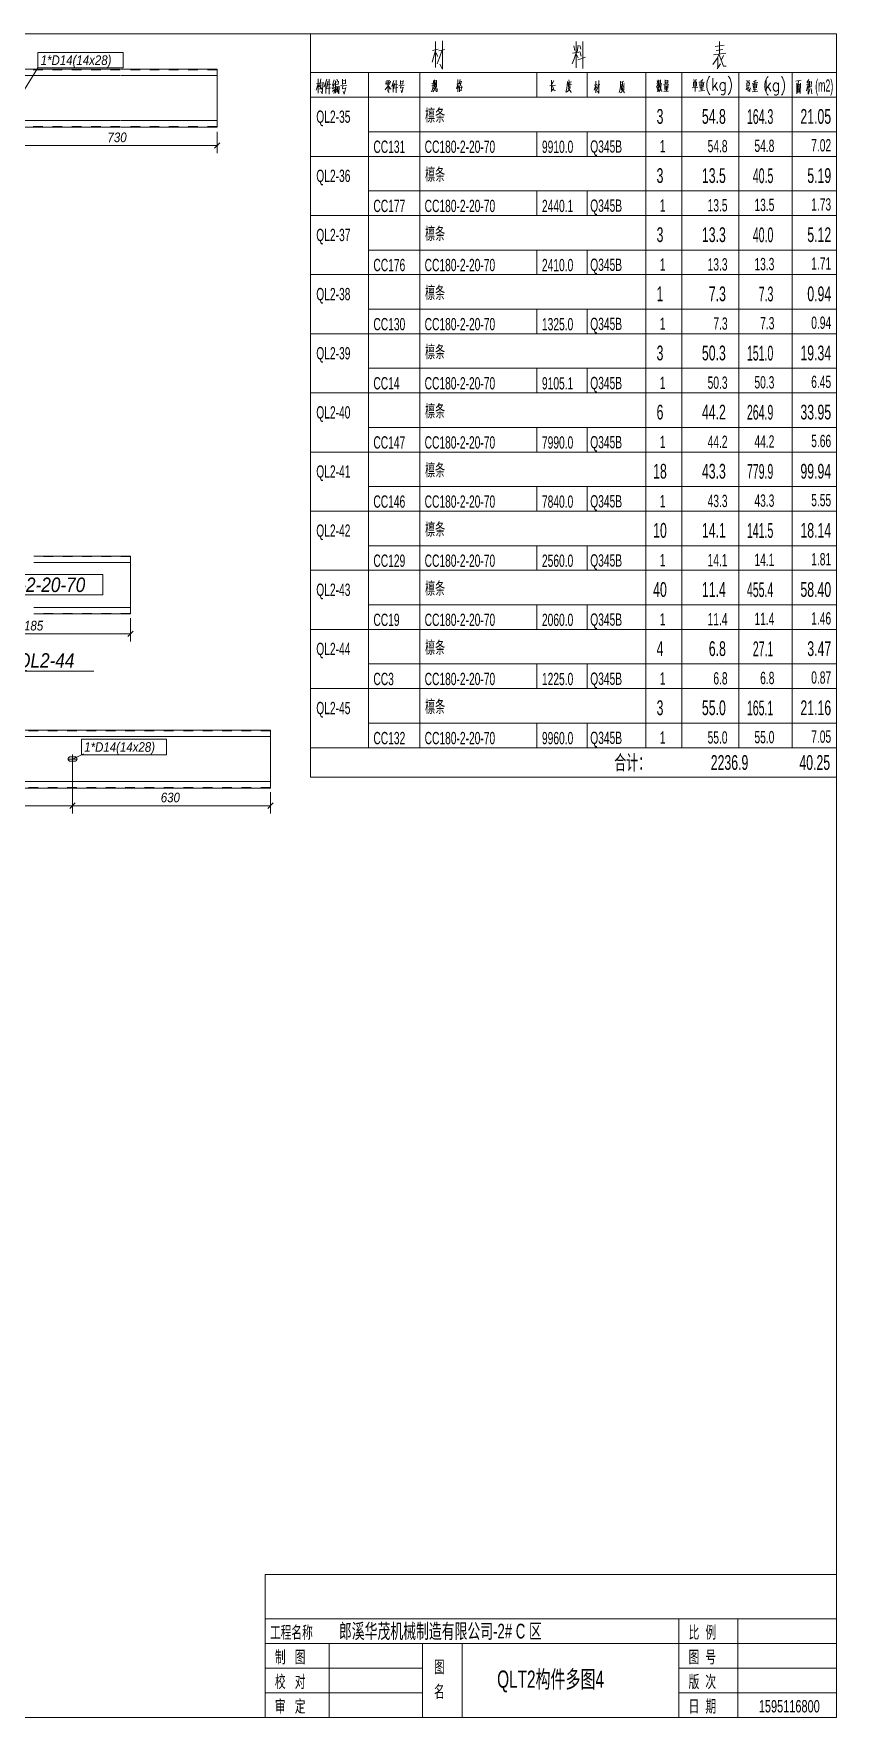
# Model space of a CAD drawing. Header units: millimetres. Extents: x 181 to 4047, y 165 to 2266.
# Drawn here: x 3340.5 to 3506.8, y 591.8 to 940.3 of the extents above; entities that cross this region are included whole.
import ezdxf

# ---------------------------------------------------------------- set-up
doc = ezdxf.new("R2010")
doc.units = ezdxf.units.MM
doc.linetypes.add('XKITLINE00', pattern=[0])
doc.linetypes.add('XKITLINE02', pattern=[4, 2, -2])
for name, color, linetype, lineweight in [('Bolt', 7, 'Continuous', 0), ('BoltMark', 3, 'Continuous', 0), ('DrawingSheet', 5, 'Continuous', 0), ('OtherObjectType', 1, 'Continuous', 0), ('Part', 2, 'Continuous', 0), ('PartMark', 3, 'Continuous', 0), ('Z-DIMENSIONS', 1, 'Continuous', 0)]:
    doc.layers.add(name, color=color, linetype=linetype, lineweight=lineweight)
doc.styles.add('Arial Italic', font='ariali.ttf')
doc.styles.add('宋体', font='arial.ttf')

msp = doc.modelspace()

# ---------------------------------------------------------------- linework, layer by layer
at = {"layer": 'Bolt', "color": 3, "linetype": 'XKITLINE00', "lineweight": 0}
for p, q in [((3347.67, 790.32), (3347.63, 790.14)), ((3347.63, 790.14), (3347.63, 790.14)), ((3347.63, 790.14), (3347.67, 789.96)), ((3349.5, 790.14), (3347.63, 790.14)), ((3347.77, 790.47), (3347.67, 790.32)), ((3347.67, 789.96), (3347.77, 789.81)), ((3347.92, 790.57), (3347.77, 790.47)), ((3347.77, 789.81), (3347.92, 789.71)), ((3348.1, 790.6), (3347.92, 790.57)), ((3347.92, 789.71), (3348.1, 789.67)), ((3349.03, 790.6), (3348.1, 790.6)), ((3348.1, 789.67), (3349.03, 789.67)), ((3348.56, 791.07), (3348.56, 789.2)), ((3349.21, 790.57), (3349.03, 790.6)), ((3349.03, 789.67), (3349.21, 789.71)), ((3349.36, 790.47), (3349.21, 790.57)), ((3349.21, 789.71), (3349.36, 789.81)), ((3349.46, 790.32), (3349.36, 790.47)), ((3349.36, 789.81), (3349.46, 789.96)), ((3349.5, 790.14), (3349.46, 790.32)), ((3349.46, 789.96), (3349.5, 790.14)), ((3349.5, 790.14), (3349.5, 790.14))]:
    msp.add_line(p, q, dxfattribs=at)
at = {"layer": 'BoltMark', "color": 3, "linetype": 'XKITLINE00', "lineweight": 0}
for p, q in [((3341.37, 936.4), (3359.03, 936.4)), ((3341.37, 933.2), (3341.37, 936.4)), ((3359.03, 933.2), (3359.03, 936.4)), ((3337.54, 926.95), (3341.37, 933.2)), ((3341.37, 933.2), (3359.03, 933.2)), ((3350.81, 791.24), (3348.56, 790.14)), ((3350.39, 794.23), (3368.05, 794.23)), ((3350.39, 791.03), (3350.39, 794.23)), ((3368.05, 791.03), (3368.05, 794.23)), ((3348.56, 790.14), (3350.39, 791.03)), ((3350.39, 791.03), (3368.05, 791.03))]:
    msp.add_line(p, q, dxfattribs=at)
at = {"layer": 'DrawingSheet', "color": 5, "linetype": 'XKITLINE00', "lineweight": 0}
for p, q in [((3506.76, 940.28), (3010.36, 940.28)), ((3506.76, 591.78), (3506.76, 940.28)), ((3010.36, 591.78), (3506.76, 591.78))]:
    msp.add_line(p, q, dxfattribs=at)
at = {"layer": 'OtherObjectType', "color": 6, "linetype": 'XKITLINE00', "lineweight": 0}
for p, q in [((3397.83, 940.28), (3397.83, 927.12)), ((3397.83, 932.22), (3506.76, 932.22)), ((3409.86, 932.22), (3409.86, 927.12)), ((3420.47, 932.22), (3420.47, 927.12)), ((3444.75, 932.22), (3444.75, 927.12)), ((3455.15, 932.22), (3455.15, 927.12)), ((3467.29, 932.22), (3467.29, 927.12)), ((3474.73, 932.22), (3474.73, 927.12)), ((3486.57, 932.22), (3486.57, 927.12)), ((3497.58, 932.22), (3497.58, 927.12)), ((3397.83, 927.12), (3397.83, 919.98)), ((3506.76, 927.12), (3397.83, 927.12)), ((3409.86, 927.12), (3409.86, 919.98)), ((3420.47, 927.12), (3420.47, 919.98)), ((3467.29, 927.12), (3467.29, 919.98)), ((3474.73, 927.12), (3474.73, 919.98)), ((3486.57, 927.12), (3486.57, 919.98)), ((3497.58, 927.12), (3497.58, 919.98)), ((3397.83, 919.98), (3397.83, 914.88)), ((3409.86, 919.98), (3409.86, 914.88)), ((3409.86, 919.98), (3506.76, 919.98)), ((3420.47, 919.98), (3420.47, 914.88)), ((3444.75, 919.98), (3444.75, 914.88)), ((3455.15, 919.98), (3455.15, 914.88)), ((3467.29, 919.98), (3467.29, 914.88)), ((3474.73, 919.98), (3474.73, 914.88)), ((3486.57, 919.98), (3486.57, 914.88)), ((3497.58, 919.98), (3497.58, 914.88)), ((3397.83, 914.88), (3397.83, 907.74)), ((3506.76, 914.88), (3397.83, 914.88)), ((3409.86, 914.88), (3506.76, 914.88)), ((3409.86, 914.88), (3409.86, 907.74)), ((3420.47, 914.88), (3420.47, 907.74)), ((3467.29, 914.88), (3467.29, 907.74)), ((3474.73, 914.88), (3474.73, 907.74)), ((3486.57, 914.88), (3486.57, 907.74)), ((3497.58, 914.88), (3497.58, 907.74)), ((3397.83, 907.74), (3397.83, 902.64)), ((3409.86, 907.74), (3409.86, 902.64)), ((3409.86, 907.74), (3506.76, 907.74)), ((3420.47, 907.74), (3420.47, 902.64)), ((3444.75, 907.74), (3444.75, 902.64)), ((3455.15, 907.74), (3455.15, 902.64)), ((3467.29, 907.74), (3467.29, 902.64)), ((3474.73, 907.74), (3474.73, 902.64)), ((3486.57, 907.74), (3486.57, 902.64)), ((3497.58, 907.74), (3497.58, 902.64)), ((3397.83, 902.64), (3397.83, 895.5)), ((3506.76, 902.64), (3397.83, 902.64)), ((3409.86, 902.64), (3506.76, 902.64)), ((3409.86, 902.64), (3409.86, 895.5)), ((3420.47, 902.64), (3420.47, 895.5)), ((3467.29, 902.64), (3467.29, 895.5)), ((3474.73, 902.64), (3474.73, 895.5)), ((3486.57, 902.64), (3486.57, 895.5)), ((3497.58, 902.64), (3497.58, 895.5)), ((3397.83, 895.5), (3397.83, 890.4)), ((3409.86, 895.5), (3409.86, 890.4)), ((3409.86, 895.5), (3506.76, 895.5)), ((3420.47, 895.5), (3420.47, 890.4)), ((3444.75, 895.5), (3444.75, 890.4)), ((3455.15, 895.5), (3455.15, 890.4)), ((3467.29, 895.5), (3467.29, 890.4)), ((3474.73, 895.5), (3474.73, 890.4)), ((3486.57, 895.5), (3486.57, 890.4)), ((3497.58, 895.5), (3497.58, 890.4)), ((3397.83, 890.4), (3397.83, 883.26)), ((3506.76, 890.4), (3397.83, 890.4)), ((3409.86, 890.4), (3506.76, 890.4)), ((3409.86, 890.4), (3409.86, 883.26)), ((3420.47, 890.4), (3420.47, 883.26)), ((3467.29, 890.4), (3467.29, 883.26)), ((3474.73, 890.4), (3474.73, 883.26)), ((3486.57, 890.4), (3486.57, 883.26)), ((3497.58, 890.4), (3497.58, 883.26)), ((3397.83, 883.26), (3397.83, 878.16)), ((3409.86, 883.26), (3409.86, 878.16)), ((3409.86, 883.26), (3506.76, 883.26)), ((3420.47, 883.26), (3420.47, 878.16)), ((3444.75, 883.26), (3444.75, 878.16)), ((3455.15, 883.26), (3455.15, 878.16)), ((3467.29, 883.26), (3467.29, 878.16)), ((3474.73, 883.26), (3474.73, 878.16)), ((3486.57, 883.26), (3486.57, 878.16)), ((3497.58, 883.26), (3497.58, 878.16)), ((3397.83, 878.16), (3397.83, 871.02)), ((3506.76, 878.16), (3397.83, 878.16)), ((3409.86, 878.16), (3506.76, 878.16)), ((3409.86, 878.16), (3409.86, 871.02)), ((3420.47, 878.16), (3420.47, 871.02)), ((3467.29, 878.16), (3467.29, 871.02)), ((3474.73, 878.16), (3474.73, 871.02)), ((3486.57, 878.16), (3486.57, 871.02)), ((3497.58, 878.16), (3497.58, 871.02)), ((3397.83, 871.02), (3397.83, 865.92)), ((3409.86, 871.02), (3409.86, 865.92)), ((3409.86, 871.02), (3506.76, 871.02)), ((3420.47, 871.02), (3420.47, 865.92)), ((3444.75, 871.02), (3444.75, 865.92)), ((3455.15, 871.02), (3455.15, 865.92)), ((3467.29, 871.02), (3467.29, 865.92)), ((3474.73, 871.02), (3474.73, 865.92)), ((3486.57, 871.02), (3486.57, 865.92)), ((3497.58, 871.02), (3497.58, 865.92)), ((3397.83, 865.92), (3397.83, 858.78)), ((3506.76, 865.92), (3397.83, 865.92)), ((3409.86, 865.92), (3506.76, 865.92)), ((3409.86, 865.92), (3409.86, 858.78)), ((3420.47, 865.92), (3420.47, 858.78)), ((3467.29, 865.92), (3467.29, 858.78)), ((3474.73, 865.92), (3474.73, 858.78)), ((3486.57, 865.92), (3486.57, 858.78)), ((3497.58, 865.92), (3497.58, 858.78)), ((3397.83, 858.78), (3397.83, 853.68)), ((3409.86, 858.78), (3409.86, 853.68)), ((3409.86, 858.78), (3506.76, 858.78)), ((3420.47, 858.78), (3420.47, 853.68)), ((3444.75, 858.78), (3444.75, 853.68)), ((3455.15, 858.78), (3455.15, 853.68)), ((3467.29, 858.78), (3467.29, 853.68)), ((3474.73, 858.78), (3474.73, 853.68)), ((3486.57, 858.78), (3486.57, 853.68)), ((3497.58, 858.78), (3497.58, 853.68)), ((3397.83, 853.68), (3397.83, 846.54)), ((3506.76, 853.68), (3397.83, 853.68)), ((3409.86, 853.68), (3506.76, 853.68)), ((3409.86, 853.68), (3409.86, 846.54)), ((3420.47, 853.68), (3420.47, 846.54)), ((3467.29, 853.68), (3467.29, 846.54)), ((3474.73, 853.68), (3474.73, 846.54)), ((3486.57, 853.68), (3486.57, 846.54)), ((3497.58, 853.68), (3497.58, 846.54)), ((3397.83, 846.54), (3397.83, 841.44)), ((3409.86, 846.54), (3409.86, 841.44)), ((3409.86, 846.54), (3506.76, 846.54)), ((3420.47, 846.54), (3420.47, 841.44)), ((3444.75, 846.54), (3444.75, 841.44)), ((3455.15, 846.54), (3455.15, 841.44)), ((3467.29, 846.54), (3467.29, 841.44)), ((3474.73, 846.54), (3474.73, 841.44)), ((3486.57, 846.54), (3486.57, 841.44)), ((3497.58, 846.54), (3497.58, 841.44)), ((3397.83, 841.44), (3397.83, 834.3)), ((3506.76, 841.44), (3397.83, 841.44)), ((3409.86, 841.44), (3506.76, 841.44)), ((3409.86, 841.44), (3409.86, 834.3)), ((3420.47, 841.44), (3420.47, 834.3)), ((3467.29, 841.44), (3467.29, 834.3)), ((3474.73, 841.44), (3474.73, 834.3)), ((3486.57, 841.44), (3486.57, 834.3)), ((3497.58, 841.44), (3497.58, 834.3)), ((3397.83, 834.3), (3397.83, 829.2)), ((3409.86, 834.3), (3409.86, 829.2)), ((3409.86, 834.3), (3506.76, 834.3)), ((3420.47, 834.3), (3420.47, 829.2)), ((3444.75, 834.3), (3444.75, 829.2)), ((3455.15, 834.3), (3455.15, 829.2)), ((3467.29, 834.3), (3467.29, 829.2)), ((3474.73, 834.3), (3474.73, 829.2)), ((3486.57, 834.3), (3486.57, 829.2)), ((3497.58, 834.3), (3497.58, 829.2)), ((3397.83, 829.2), (3397.83, 822.06)), ((3506.76, 829.2), (3397.83, 829.2)), ((3409.86, 829.2), (3506.76, 829.2)), ((3409.86, 829.2), (3409.86, 822.06)), ((3420.47, 829.2), (3420.47, 822.06)), ((3467.29, 829.2), (3467.29, 822.06)), ((3474.73, 829.2), (3474.73, 822.06)), ((3486.57, 829.2), (3486.57, 822.06)), ((3497.58, 829.2), (3497.58, 822.06)), ((3397.83, 822.06), (3397.83, 816.96)), ((3409.86, 822.06), (3409.86, 816.96)), ((3409.86, 822.06), (3506.76, 822.06)), ((3420.47, 822.06), (3420.47, 816.96)), ((3444.75, 822.06), (3444.75, 816.96)), ((3455.15, 822.06), (3455.15, 816.96)), ((3467.29, 822.06), (3467.29, 816.96)), ((3474.73, 822.06), (3474.73, 816.96)), ((3486.57, 822.06), (3486.57, 816.96)), ((3497.58, 822.06), (3497.58, 816.96)), ((3397.83, 816.96), (3397.83, 809.82)), ((3506.76, 816.96), (3397.83, 816.96)), ((3409.86, 816.96), (3506.76, 816.96)), ((3409.86, 816.96), (3409.86, 809.82)), ((3420.47, 816.96), (3420.47, 809.82)), ((3467.29, 816.96), (3467.29, 809.82)), ((3474.73, 816.96), (3474.73, 809.82)), ((3486.57, 816.96), (3486.57, 809.82)), ((3497.58, 816.96), (3497.58, 809.82)), ((3397.83, 809.82), (3397.83, 804.72)), ((3409.86, 809.82), (3409.86, 804.72)), ((3409.86, 809.82), (3506.76, 809.82)), ((3420.47, 809.82), (3420.47, 804.72)), ((3444.75, 809.82), (3444.75, 804.72)), ((3455.15, 809.82), (3455.15, 804.72)), ((3467.29, 809.82), (3467.29, 804.72)), ((3474.73, 809.82), (3474.73, 804.72)), ((3486.57, 809.82), (3486.57, 804.72)), ((3497.58, 809.82), (3497.58, 804.72)), ((3319.21, 808.3), (3353, 808.3)), ((3397.83, 804.72), (3397.83, 797.58)), ((3506.76, 804.72), (3397.83, 804.72)), ((3409.86, 804.72), (3506.76, 804.72)), ((3409.86, 804.72), (3409.86, 797.58)), ((3420.47, 804.72), (3420.47, 797.58)), ((3467.29, 804.72), (3467.29, 797.58)), ((3474.73, 804.72), (3474.73, 797.58)), ((3486.57, 804.72), (3486.57, 797.58)), ((3497.58, 804.72), (3497.58, 797.58)), ((3397.83, 797.58), (3397.83, 792.48)), ((3409.86, 797.58), (3409.86, 792.48)), ((3409.86, 797.58), (3506.76, 797.58)), ((3420.47, 797.58), (3420.47, 792.48)), ((3444.75, 797.58), (3444.75, 792.48)), ((3455.15, 797.58), (3455.15, 792.48)), ((3467.29, 797.58), (3467.29, 792.48)), ((3474.73, 797.58), (3474.73, 792.48)), ((3486.57, 797.58), (3486.57, 792.48)), ((3497.58, 797.58), (3497.58, 792.48)), ((3397.83, 792.48), (3397.83, 786.36)), ((3397.83, 792.48), (3506.76, 792.48)), ((3409.86, 792.48), (3506.76, 792.48)), ((3397.83, 786.36), (3506.76, 786.36))]:
    msp.add_line(p, q, dxfattribs=at)
at = {"layer": 'OtherObjectType', "color": 2, "linetype": 'XKITLINE00', "lineweight": 0}
for p, q in [((3423.76, 933.26), (3423.76, 938.64)), ((3425.19, 938.81), (3425.19, 932.94)), ((3452.38, 937.75), (3452.58, 936.79)), ((3452.9, 938.64), (3452.9, 933.18)), ((3453.32, 937.87), (3453.05, 936.42)), ((3453.62, 937.8), (3453.84, 937.06)), ((3454.23, 933.06), (3454.23, 938.69)), ((3481.65, 937.63), (3483.55, 937.87)), ((3482.56, 938.69), (3482.56, 936.1)), ((3423.02, 934.39), (3423.76, 936.79)), ((3424.28, 937.06), (3423.09, 936.79)), ((3424.21, 935.53), (3423.76, 936.42)), ((3424.53, 935.16), (3424.06, 934.07)), ((3424.43, 936.74), (3425.66, 936.99)), ((3425.09, 936.86), (3424.53, 935.16)), ((3452.48, 935.08), (3452.04, 934.07)), ((3452.14, 936.22), (3453.42, 936.47)), ((3452.9, 936.34), (3452.48, 935.08)), ((3452.9, 936.1), (3453.27, 935.28)), ((3453.22, 934.84), (3454.8, 935.41)), ((3453.62, 936.61), (3453.89, 935.65)), ((3481.99, 935.08), (3481.18, 933.88)), ((3483.84, 936.22), (3481.33, 935.9)), ((3481.89, 936.79), (3483.27, 936.99)), ((3482.51, 936.02), (3481.99, 935.08)), ((3482.09, 932.99), (3482.76, 934.07)), ((3482.19, 935.28), (3482.19, 933.13)), ((3482.51, 935.9), (3483.37, 933.55)), ((3483.4, 935.73), (3482.93, 934.76)), ((3425.19, 932.94), (3424.67, 933.95)), ((3483.37, 933.55), (3483.94, 933.55)), ((3388.44, 621.36), (3506.76, 621.36)), ((3388.44, 621.36), (3388.44, 591.78)), ((3506.76, 621.36), (3506.76, 591.78)), ((3388.44, 591.78), (3506.76, 591.78))]:
    msp.add_line(p, q, dxfattribs=at)
at = {"layer": 'OtherObjectType', "color": 4, "linetype": 'XKITLINE00', "lineweight": 0}
for p, q in [((3399.46, 930.91), (3399.46, 927.95)), ((3399.86, 929.97), (3400.02, 930.91)), ((3401.21, 930.85), (3400.68, 929.3)), ((3401.72, 930.88), (3401.72, 927.77)), ((3402.72, 930.71), (3402.44, 929.59)), ((3403.05, 930.55), (3403, 929.15)), ((3403.3, 930.88), (3403.44, 930.49)), ((3404.46, 930.85), (3404.46, 929.76)), ((3404.46, 930.58), (3405.07, 930.69)), ((3405.12, 930.78), (3405.07, 929.97)), ((3413.61, 930.49), (3414.28, 930.61)), ((3413.94, 930.53), (3413.94, 929.74)), ((3415.14, 930.62), (3414.71, 929.34)), ((3415.57, 930.66), (3415.57, 928.07)), ((3416.47, 930.62), (3416.47, 929.74)), ((3417.02, 930.58), (3416.98, 929.9)), ((3423.3, 930.56), (3423.25, 929.48)), ((3423.56, 930.7), (3423.56, 929.2)), ((3423.97, 930.55), (3423.56, 930.5)), ((3423.94, 929.2), (3423.97, 930.66)), ((3428.38, 930.78), (3428.38, 928.28)), ((3428.38, 930.7), (3428.38, 928.25)), ((3428.83, 930.78), (3428.61, 929.82)), ((3447.78, 930.64), (3447.78, 928.39)), ((3448.27, 930.58), (3448.07, 930.17)), ((3451.35, 930.76), (3451.45, 930.3)), ((3457.55, 930.56), (3457.55, 927.94)), ((3469.68, 930.52), (3469.78, 930.12)), ((3469.88, 930.75), (3469.88, 929.45)), ((3470.09, 930.6), (3470.01, 930.04)), ((3470.36, 930.75), (3470.31, 930.22)), ((3471.28, 930.71), (3471.28, 929.91)), ((3471.28, 930.55), (3471.87, 930.6)), ((3471.89, 930.66), (3471.85, 930.07)), ((3477.24, 930.83), (3477.39, 930.35)), ((3477.73, 930.84), (3477.55, 930.27)), ((3478.88, 930.56), (3478.51, 930.4)), ((3479.13, 930.79), (3478.88, 930.56)), ((3478.88, 930.56), (3478.88, 928.46)), ((3480.2, 930.91), (3480.02, 930.43)), ((3480.38, 931.29), (3480.2, 930.91)), ((3480.56, 931.52), (3480.38, 931.29)), ((3481.2, 931.04), (3481.2, 928.49)), ((3484.38, 931.52), (3484.56, 931.29)), ((3484.56, 931.29), (3484.74, 930.91)), ((3484.74, 930.91), (3484.92, 930.43)), ((3488.2, 930.64), (3488.36, 930.25)), ((3488.72, 930.66), (3488.59, 930.1)), ((3490.16, 930.69), (3489.91, 930.46)), ((3492.23, 930.81), (3492.05, 930.33)), ((3492.21, 930.94), (3492.21, 928.39)), ((3492.43, 931.18), (3492.23, 930.81)), ((3492.61, 931.41), (3492.43, 931.18)), ((3495.41, 931.41), (3495.59, 931.18)), ((3495.59, 931.18), (3495.77, 930.81)), ((3495.77, 930.81), (3495.95, 930.33)), ((3499.49, 930.64), (3498.4, 930.47)), ((3498.86, 929.79), (3498.95, 930.57)), ((3501.07, 930.8), (3500.67, 930.18)), ((3399.05, 928.62), (3399.46, 929.91)), ((3399.74, 930.04), (3399.1, 929.91)), ((3399.46, 929.63), (3399.66, 929.36)), ((3399.69, 929.3), (3399.86, 929.97)), ((3400.14, 928.92), (3399.74, 928.79)), ((3399.81, 928.82), (3400.04, 929.69)), ((3399.86, 930.01), (3400.45, 930.14)), ((3400.27, 927.83), (3400.02, 928.38)), ((3400.24, 928.69), (3400.07, 929.15)), ((3400.37, 928.76), (3400.27, 927.83)), ((3400.45, 930.27), (3400.37, 928.76)), ((3401.01, 930.2), (3401.01, 927.87)), ((3401.17, 928.92), (3402.16, 929.05)), ((3401.39, 929.73), (3401.22, 929.12)), ((3401.45, 930.43), (3401.39, 929.73)), ((3401.4, 929.73), (3402.06, 929.82)), ((3402.39, 929.56), (3402.72, 929.73)), ((3402.82, 929.15), (3402.39, 928.89)), ((3402.39, 928.31), (3402.82, 928.76)), ((3402.82, 929.97), (3402.44, 928.92)), ((3402.9, 928.56), (3402.67, 927.92)), ((3403, 929.15), (3402.9, 928.56)), ((3403.66, 929.82), (3403.02, 929.73)), ((3403.05, 927.98), (3403.02, 929.43)), ((3403.05, 930.27), (3403.62, 930.37)), ((3403.05, 929.27), (3403.72, 929.36)), ((3403.2, 928.72), (3403.61, 928.79)), ((3403.28, 929.27), (3403.28, 928.15)), ((3403.48, 928.15), (3403.51, 929.33)), ((3403.66, 930.43), (3403.61, 929.82)), ((3403.71, 927.83), (3403.61, 928.11)), ((3403.76, 929.43), (3403.71, 927.83)), ((3404.09, 929.46), (3405.4, 929.59)), ((3405.12, 929.02), (3404.41, 928.89)), ((3405.12, 929.97), (3404.46, 929.91)), ((3404.56, 929.5), (3404.46, 928.92)), ((3404.84, 927.74), (3404.61, 928.28)), ((3405.14, 929.12), (3404.84, 927.74)), ((3413.69, 929.14), (3413.33, 928.68)), ((3413.53, 930.38), (3413.45, 929.85)), ((3413.51, 930.21), (3414.42, 930.34)), ((3413.59, 929.95), (3413.82, 930.02)), ((3413.59, 929.7), (3413.82, 929.75)), ((3413.97, 929.65), (3413.69, 929.14)), ((3413.76, 928.78), (3414.15, 928.86)), ((3413.77, 928.52), (3414.12, 928.12)), ((3413.86, 929.23), (3413.99, 928.98)), ((3414.2, 928.91), (3413.92, 928.35)), ((3413.94, 929.56), (3414.45, 928.86)), ((3414.05, 930.02), (3414.28, 930.07)), ((3414.05, 929.75), (3414.28, 929.82)), ((3414.43, 930.43), (3414.35, 930.02)), ((3414.45, 928.86), (3414.53, 928.86)), ((3414.98, 930.1), (3414.98, 928.16)), ((3415.19, 929.4), (3415.07, 928.89)), ((3415.12, 929.03), (3415.95, 929.14)), ((3415.25, 929.99), (3415.19, 929.4)), ((3415.32, 929.7), (3415.86, 929.79)), ((3416.16, 929.47), (3417.25, 929.59)), ((3417.02, 929.11), (3416.44, 929)), ((3416.47, 930.41), (3417, 930.46)), ((3417.02, 929.9), (3416.47, 929.85)), ((3416.56, 929.51), (3416.47, 929.03)), ((3416.79, 928.04), (3416.6, 928.49)), ((3417.05, 929.19), (3416.79, 928.04)), ((3423.12, 928.72), (3422.92, 928.21)), ((3423.48, 929.59), (3422.95, 929.5)), ((3423, 929.99), (3423.44, 930.07)), ((3423.25, 929.48), (3423.12, 928.72)), ((3423.44, 928.56), (3423.18, 928.25)), ((3423.21, 929.3), (3423.43, 928.82)), ((3423.66, 929.15), (3423.44, 928.56)), ((3423.77, 930.17), (3423.66, 929.15)), ((3423.79, 929.35), (3423.79, 928.44)), ((3423.79, 928.44), (3423.86, 928.33)), ((3423.86, 928.33), (3424.1, 928.33)), ((3424.1, 928.33), (3424.09, 928.92)), ((3428.38, 929.86), (3428.08, 928.84)), ((3428.13, 929.86), (3428.56, 929.97)), ((3428.38, 929.69), (3428.53, 929.35)), ((3428.79, 929.51), (3428.48, 929)), ((3428.73, 930.27), (3429.12, 930.37)), ((3428.74, 929.18), (3428.74, 928.25)), ((3428.74, 929.07), (3429.1, 929.12)), ((3428.74, 928.44), (3429.12, 928.51)), ((3428.76, 930.06), (3429.19, 929.18)), ((3428.91, 929.79), (3428.79, 929.51)), ((3429.15, 930.42), (3428.91, 929.79)), ((3429.1, 929.2), (3429.09, 928.51)), ((3429.19, 929.18), (3429.35, 929.18)), ((3447.4, 929.46), (3448.57, 929.62)), ((3448.07, 928.82), (3447.71, 928.31)), ((3448.07, 930.17), (3447.78, 929.77)), ((3447.94, 929.51), (3448.34, 928.47)), ((3448.34, 928.47), (3448.57, 928.51)), ((3450.89, 928.64), (3450.72, 928.19)), ((3451.02, 929.49), (3450.89, 928.64)), ((3450.9, 928.14), (3451.43, 928.62)), ((3451.05, 930.36), (3451.02, 929.49)), ((3451.05, 930.13), (3451.89, 930.28)), ((3451.07, 929.69), (3451.89, 929.79)), ((3451.22, 929.1), (3451.64, 929.18)), ((3451.22, 928.95), (3451.81, 928.14)), ((3451.28, 930.13), (3451.28, 929.3)), ((3451.28, 929.38), (3451.63, 929.43)), ((3451.43, 928.62), (3451.56, 928.87)), ((3451.56, 928.87), (3451.66, 929.26)), ((3451.58, 929.43), (3451.59, 930.17)), ((3451.81, 928.14), (3451.94, 928.14)), ((3456.58, 928.58), (3456.92, 929.65)), ((3457.15, 929.77), (3456.63, 929.65)), ((3456.92, 928.07), (3456.92, 930.47)), ((3457.1, 929.09), (3456.92, 929.49)), ((3457.25, 928.82), (3457.04, 928.35)), ((3457.2, 929.62), (3457.76, 929.73)), ((3457.5, 929.58), (3457.25, 928.82)), ((3457.55, 927.94), (3457.32, 928.38)), ((3461.98, 928.78), (3461.81, 928.1)), ((3462.04, 929.45), (3461.98, 928.78)), ((3462.06, 930.47), (3462.04, 929.45)), ((3462.78, 930.44), (3462.06, 930.19)), ((3462.32, 928.27), (3462.09, 928.02)), ((3462.11, 929.73), (3462.95, 929.93)), ((3462.24, 929.54), (3462.24, 928.61)), ((3462.73, 929.45), (3462.24, 929.34)), ((3462.44, 928.61), (3462.32, 928.27)), ((3462.5, 929.12), (3462.44, 928.61)), ((3462.47, 929.4), (3462.49, 930.24)), ((3462.53, 928.61), (3462.91, 928.05)), ((3462.76, 929.6), (3462.73, 928.58)), ((3469.88, 929.99), (3469.53, 929.23)), ((3469.6, 929.96), (3470.21, 930.07)), ((3469.6, 929.05), (3470.03, 929.2)), ((3469.84, 928.53), (3469.65, 928.29)), ((3469.86, 929.4), (3469.73, 928.8)), ((3469.73, 928.8), (3470.09, 928.53)), ((3469.98, 928.87), (3469.84, 928.53)), ((3469.88, 929.92), (3470.12, 929.56)), ((3470.06, 929.36), (3469.98, 928.87)), ((3470.29, 928.69), (3470.03, 928.25)), ((3470.24, 929.87), (3470.12, 929.35)), ((3470.17, 929.56), (3470.52, 928.36)), ((3470.31, 930.22), (3470.24, 929.87)), ((3470.24, 929.87), (3470.65, 929.96)), ((3470.4, 929.2), (3470.29, 928.69)), ((3470.47, 929.92), (3470.4, 929.2)), ((3470.52, 928.36), (3470.7, 928.36)), ((3470.93, 929.71), (3472.1, 929.79)), ((3471, 928.29), (3472.02, 928.38)), ((3471.19, 928.64), (3471.87, 928.69)), ((3471.26, 929.59), (3471.26, 928.84)), ((3471.26, 929.45), (3471.87, 929.51)), ((3471.87, 928.97), (3471.26, 928.92)), ((3471.28, 930.27), (3471.79, 930.32)), ((3471.87, 930.07), (3471.28, 930.02)), ((3471.34, 929.2), (3471.75, 929.23)), ((3471.56, 929.48), (3471.56, 928.36)), ((3471.89, 929.59), (3471.85, 928.97)), ((3476.88, 929.08), (3478.06, 929.21)), ((3477.17, 930.32), (3477.17, 929.33)), ((3477.81, 930.27), (3477.17, 930.17)), ((3477.17, 929.41), (3477.85, 929.49)), ((3477.25, 929.84), (3477.73, 929.89)), ((3477.5, 928.34), (3477.5, 930.2)), ((3477.83, 930.32), (3477.78, 929.49)), ((3478.27, 930.09), (3479.46, 930.27)), ((3479.46, 928.49), (3478.31, 928.37)), ((3478.52, 929.95), (3478.57, 929)), ((3478.55, 929.84), (3479.23, 929.92)), ((3479.2, 928.85), (3478.55, 928.77)), ((3479.28, 929.25), (3478.57, 929.16)), ((3478.6, 929.49), (3479.11, 929.56)), ((3479.26, 930.07), (3479.2, 929.28)), ((3480.02, 930.43), (3479.92, 929.82)), ((3479.92, 929.82), (3479.92, 929.34)), ((3479.92, 929.34), (3480.02, 928.74)), ((3480.02, 928.74), (3480.2, 928.24)), ((3480.2, 928.24), (3480.38, 927.88)), ((3480.38, 927.88), (3480.56, 927.63)), ((3482.11, 930.18), (3481.2, 928.97)), ((3481.57, 929.46), (3482.19, 928.49)), ((3482.75, 929.82), (3482.65, 929.46)), ((3482.65, 929.46), (3482.65, 929.21)), ((3482.65, 929.21), (3482.75, 928.85)), ((3482.93, 930.07), (3482.75, 929.82)), ((3482.75, 928.85), (3482.93, 928.6)), ((3483.11, 930.18), (3482.93, 930.07)), ((3482.93, 928.6), (3483.11, 928.49)), ((3483.11, 927.63), (3482.93, 927.77)), ((3483.38, 930.18), (3483.11, 930.18)), ((3483.11, 928.49), (3483.38, 928.49)), ((3483.38, 927.63), (3483.11, 927.63)), ((3483.56, 930.07), (3483.38, 930.18)), ((3483.38, 928.49), (3483.56, 928.6)), ((3483.56, 927.77), (3483.38, 927.63)), ((3483.74, 929.82), (3483.56, 930.07)), ((3483.56, 928.6), (3483.74, 928.85)), ((3483.66, 927.88), (3483.56, 927.77)), ((3483.74, 928.24), (3483.66, 927.88)), ((3483.74, 930.18), (3483.74, 928.24)), ((3484.56, 927.88), (3484.38, 927.63)), ((3484.74, 928.24), (3484.56, 927.88)), ((3484.92, 928.74), (3484.74, 928.24)), ((3484.92, 930.43), (3485.02, 929.82)), ((3485.02, 929.34), (3484.92, 928.74)), ((3485.02, 929.82), (3485.02, 929.34)), ((3488.2, 929.06), (3488.1, 928.65)), ((3488.2, 929.14), (3488.41, 928.67)), ((3488.21, 930.13), (3488.21, 929.31)), ((3488.21, 930.02), (3488.77, 930.1)), ((3488.74, 929.57), (3488.21, 929.49)), ((3488.41, 928.67), (3488.59, 928.44)), ((3488.43, 929.26), (3488.63, 928.95)), ((3488.59, 928.44), (3488.87, 928.3)), ((3488.77, 930.16), (3488.72, 929.57)), ((3488.87, 928.3), (3488.79, 928.81)), ((3488.84, 929.14), (3489.02, 928.75)), ((3489.3, 929.98), (3490.47, 930.16)), ((3490.47, 928.39), (3489.33, 928.27)), ((3489.91, 930.46), (3489.53, 930.3)), ((3489.55, 929.85), (3489.6, 928.9)), ((3489.56, 929.74), (3490.24, 929.82)), ((3490.22, 928.75), (3489.56, 928.67)), ((3490.3, 929.14), (3489.6, 929.06)), ((3489.63, 929.39), (3490.14, 929.46)), ((3489.91, 930.46), (3489.91, 928.35)), ((3490.29, 929.97), (3490.22, 929.18)), ((3492.05, 930.33), (3491.97, 929.72)), ((3491.97, 929.72), (3491.97, 929.24)), ((3491.97, 929.24), (3492.05, 928.63)), ((3492.05, 928.63), (3492.23, 928.14)), ((3493.13, 930.08), (3492.21, 928.86)), ((3492.23, 928.14), (3492.43, 927.78)), ((3492.43, 927.78), (3492.61, 927.53)), ((3492.58, 929.36), (3493.22, 928.39)), ((3493.76, 929.72), (3493.68, 929.36)), ((3493.68, 929.36), (3493.68, 929.11)), ((3493.68, 929.11), (3493.76, 928.75)), ((3493.94, 929.97), (3493.76, 929.72)), ((3493.76, 928.75), (3493.94, 928.5)), ((3494.12, 930.08), (3493.94, 929.97)), ((3493.94, 928.5), (3494.12, 928.39)), ((3494.12, 927.53), (3493.94, 927.66)), ((3494.4, 930.08), (3494.12, 930.08)), ((3494.12, 928.39), (3494.4, 928.39)), ((3494.4, 927.53), (3494.12, 927.53)), ((3494.58, 929.97), (3494.4, 930.08)), ((3494.4, 928.39), (3494.58, 928.5)), ((3494.58, 927.66), (3494.4, 927.53)), ((3494.76, 929.72), (3494.58, 929.97)), ((3494.58, 928.5), (3494.76, 928.75)), ((3494.68, 927.78), (3494.58, 927.66)), ((3494.76, 928.14), (3494.68, 927.78)), ((3494.76, 930.08), (3494.76, 928.14)), ((3495.59, 927.78), (3495.41, 927.53)), ((3495.77, 928.14), (3495.59, 927.78)), ((3495.95, 928.63), (3495.77, 928.14)), ((3495.95, 930.33), (3496.03, 929.72)), ((3496.03, 929.24), (3495.95, 928.63)), ((3496.03, 929.72), (3496.03, 929.24)), ((3498.55, 930.01), (3498.57, 927.84)), ((3499.35, 929.86), (3498.55, 929.72)), ((3498.57, 928.09), (3499.3, 928.23)), ((3498.8, 929.76), (3498.8, 928.16)), ((3499.01, 929.37), (3498.8, 929.3)), ((3498.8, 928.79), (3499.01, 928.87)), ((3499.09, 929.79), (3499.07, 928.19)), ((3499.3, 927.87), (3499.37, 930.05)), ((3500.75, 929.08), (3500.56, 928.48)), ((3500.61, 929.69), (3501.11, 929.83)), ((3500.9, 929.69), (3500.75, 929.08)), ((3500.9, 930.44), (3500.9, 927.77)), ((3500.9, 929.5), (3501.09, 929.11)), ((3501.3, 928.87), (3501.02, 927.74)), ((3501.21, 930.47), (3501.21, 929.11)), ((3501.21, 930.22), (3501.59, 930.34)), ((3501.59, 929.33), (3501.21, 929.23)), ((3501.53, 928.91), (3501.7, 927.84)), ((3501.61, 930.4), (3501.57, 929.33))]:
    msp.add_line(p, q, dxfattribs=at)
at = {"layer": 'OtherObjectType', "color": 3, "linetype": 'XKITLINE00', "lineweight": 0}
for p, q in [((3388.44, 612.18), (3506.76, 612.18)), ((3474.12, 612.18), (3474.12, 591.78)), ((3486.36, 612.18), (3486.36, 591.78)), ((3388.44, 607.08), (3506.76, 607.08)), ((3401.7, 607.08), (3401.7, 591.78)), ((3421.08, 607.08), (3421.08, 591.78)), ((3429.24, 607.08), (3429.24, 591.78)), ((3388.44, 601.98), (3421.08, 601.98)), ((3474.12, 601.98), (3506.76, 601.98)), ((3388.44, 596.88), (3421.08, 596.88)), ((3474.12, 596.88), (3506.76, 596.88))]:
    msp.add_line(p, q, dxfattribs=at)
at = {"layer": 'Part', "color": 2, "linetype": 'XKITLINE00', "lineweight": 0}
for p, q in [((3236.61, 932.95), (3358.44, 932.95)), ((3358.44, 931.61), (3236.61, 931.61)), ((3358.54, 932.95), (3378.54, 932.95)), ((3378.54, 931.61), (3358.54, 931.61)), ((3378.54, 920.95), (3378.54, 932.95)), ((3358.44, 922.28), (3236.61, 922.28)), ((3236.61, 920.95), (3358.44, 920.95)), ((3378.54, 922.28), (3358.54, 922.28)), ((3358.54, 920.95), (3378.54, 920.95)), ((3360.56, 832.16), (3340.56, 832.16)), ((3360.56, 830.83), (3340.56, 830.83)), ((3360.56, 820.16), (3360.56, 832.16)), ((3360.56, 821.49), (3340.56, 821.49)), ((3340.56, 820.16), (3360.56, 820.16)), ((3247.63, 796.14), (3369.46, 796.14)), ((3369.46, 794.8), (3247.63, 794.8)), ((3369.56, 796.14), (3389.56, 796.14)), ((3389.56, 794.8), (3369.56, 794.8)), ((3389.56, 784.14), (3389.56, 796.14)), ((3369.46, 785.47), (3247.63, 785.47)), ((3247.63, 784.14), (3369.46, 784.14)), ((3389.56, 785.47), (3369.56, 785.47)), ((3369.56, 784.14), (3389.56, 784.14))]:
    msp.add_line(p, q, dxfattribs=at)
at = {"layer": 'Part', "color": 7, "linetype": 'XKITLINE02', "lineweight": 0}
for p, q in [((3358.44, 932.81), (3236.61, 932.81)), ((3378.54, 932.81), (3358.54, 932.81)), ((3358.44, 921.08), (3236.61, 921.08)), ((3378.54, 921.08), (3358.54, 921.08)), ((3360.56, 832.03), (3340.56, 832.03)), ((3360.56, 820.29), (3340.56, 820.29)), ((3369.46, 796), (3247.63, 796)), ((3389.56, 796), (3369.56, 796)), ((3369.46, 784.27), (3247.63, 784.27)), ((3389.56, 784.27), (3369.56, 784.27))]:
    msp.add_line(p, q, dxfattribs=at)
at = {"layer": 'PartMark', "color": 1, "linetype": 'XKITLINE00', "lineweight": 0}
for p, q in [((3326.05, 828.31), (3354.82, 828.31)), ((3354.82, 824.11), (3354.82, 828.31)), ((3326.05, 824.11), (3354.82, 824.11))]:
    msp.add_line(p, q, dxfattribs=at)
at = {"layer": 'Z-DIMENSIONS', "color": 4, "linetype": 'XKITLINE00', "lineweight": 0}
for p, q in [((3337.54, 917.12), (3378.54, 917.12)), ((3379.1, 917.69), (3377.97, 916.55)), ((3378.54, 919.95), (3378.54, 915.52)), ((3360.56, 819.29), (3360.56, 814.45)), ((3319.77, 816.05), (3360.56, 816.05)), ((3361.13, 816.62), (3359.99, 815.49)), ((3348.56, 789.14), (3348.56, 778.88)), ((3348.56, 789.14), (3348.56, 778.88)), ((3349.13, 781.04), (3348, 779.91)), ((3349.13, 781.04), (3348, 779.91)), ((3390.13, 781.04), (3389, 779.91)), ((3389.56, 783.27), (3389.56, 778.88)), ((3311.56, 780.48), (3348.56, 780.48)), ((3348.56, 780.48), (3389.56, 780.48))]:
    msp.add_line(p, q, dxfattribs=at)
at = {"layer": 'Z-DIMENSIONS', "color": 3}
for p in [(3378.54, 917.12), (3360.56, 816.05), (3348.56, 780.48), (3348.56, 780.48), (3389.56, 780.48)]:
    msp.add_point(p, dxfattribs=at)

# ---------------------------------------------------------------- texts
at = {"layer": 'BoltMark', "color": 7, "style": 'Arial Italic', "width": 0.85}
for p in [(3341.97, 933.8), (3350.99, 791.63)]:
    msp.add_text('1*D14(14x28)', height=2, dxfattribs=at).set_placement(p)
at = {"layer": 'OtherObjectType', "color": 4, "style": '宋体'}
for s, height, width, p in [('(m2)', 2.55, 0.51, (3502.38, 928.25)), ('3', 3.06, 0.595, (3469.53, 921.62)), ('54.8', 3.06, 0.595, (3478.92, 921.62)), ('21.05', 3.06, 0.595, (3499.32, 921.62)), ('3', 3.06, 0.595, (3469.53, 909.38)), ('13.5', 3.06, 0.595, (3478.92, 909.38)), ('5.19', 3.06, 0.595, (3500.75, 909.38)), ('3', 3.06, 0.595, (3469.53, 897.14)), ('13.3', 3.06, 0.595, (3478.92, 897.14)), ('5.12', 3.06, 0.595, (3500.75, 897.14)), ('1', 3.06, 0.595, (3469.53, 884.9)), ('7.3', 3.06, 0.595, (3480.35, 884.9)), ('0.94', 3.06, 0.595, (3500.75, 884.9)), ('3', 3.06, 0.595, (3469.53, 872.66)), ('50.3', 3.06, 0.595, (3478.92, 872.66)), ('19.34', 3.06, 0.595, (3499.32, 872.66)), ('6', 3.06, 0.595, (3469.53, 860.42)), ('44.2', 3.06, 0.595, (3478.92, 860.42)), ('33.95', 3.06, 0.595, (3499.32, 860.42)), ('18', 3.06, 0.595, (3468.82, 848.18)), ('43.3', 3.06, 0.595, (3478.92, 848.18)), ('99.94', 3.06, 0.595, (3499.32, 848.18)), ('10', 3.06, 0.595, (3468.82, 835.94)), ('14.1', 3.06, 0.595, (3478.92, 835.94)), ('18.14', 3.06, 0.595, (3499.32, 835.94)), ('40', 3.06, 0.595, (3468.82, 823.7)), ('11.4', 3.06, 0.595, (3478.92, 823.7)), ('58.40', 3.06, 0.595, (3499.32, 823.7)), ('4', 3.06, 0.595, (3469.53, 811.46)), ('6.8', 3.06, 0.595, (3480.35, 811.46)), ('3.47', 3.06, 0.595, (3500.75, 811.46)), ('3', 3.06, 0.595, (3469.53, 799.22)), ('55.0', 3.06, 0.595, (3478.92, 799.22)), ('21.16', 3.06, 0.595, (3499.32, 799.22)), ('工程名称', 2.55, 0.6375, (3389.46, 608.1)), ('比  例', 2.55, 0.6375, (3476.16, 608.1)), ('制   图', 2.55, 0.6375, (3390.48, 603)), ('图', 2.55, 0.6375, (3423.43, 600.96)), ('图  号', 2.55, 0.6375, (3476.16, 603)), ('校   对', 2.55, 0.6375, (3390.48, 597.9)), ('版  次', 2.55, 0.6375, (3476.16, 597.9)), ('名', 2.55, 0.6375, (3423.43, 595.86)), ('审   定', 2.55, 0.6375, (3390.48, 592.8)), ('日  期', 2.55, 0.6375, (3476.16, 592.8))]:
    msp.add_text(s, height=height, dxfattribs=dict(at, width=width)).set_placement(p)
at = {"layer": 'OtherObjectType', "color": 7, "style": '宋体'}
for s, height, width, p in [('QL2-35', 2.55, 0.595, (3399.05, 921.82)), ('檩条', 2.55, 0.595, (3421.59, 922.13)), ('CC131', 2.55, 0.595, (3410.88, 915.6)), ('CC180-2-20-70', 2.55, 0.595, (3421.49, 915.6)), ('9910.0', 2.55, 0.595, (3445.79, 915.59)), ('Q345B', 2.55, 0.595, (3455.79, 915.65)), ('1', 2.55, 0.595, (3470.2, 915.7)), ('54.8', 2.55, 0.595, (3480.1, 915.73)), ('54.8', 2.55, 0.595, (3489.8, 915.8)), ('7.02', 2.55, 0.595, (3501.56, 915.9)), ('QL2-36', 2.55, 0.595, (3399.05, 909.58)), ('檩条', 2.55, 0.595, (3421.59, 909.89)), ('13.5', 2.55, 0.595, (3489.8, 903.56)), ('1.73', 2.55, 0.595, (3501.56, 903.66)), ('CC177', 2.55, 0.595, (3410.88, 903.36)), ('CC180-2-20-70', 2.55, 0.595, (3421.49, 903.36)), ('2440.1', 2.55, 0.595, (3445.79, 903.35)), ('Q345B', 2.55, 0.595, (3455.79, 903.41)), ('1', 2.55, 0.595, (3470.2, 903.46)), ('13.5', 2.55, 0.595, (3480.1, 903.49)), ('QL2-37', 2.55, 0.595, (3399.05, 897.34)), ('檩条', 2.55, 0.595, (3421.59, 897.65)), ('CC176', 2.55, 0.595, (3410.88, 891.12)), ('CC180-2-20-70', 2.55, 0.595, (3421.49, 891.12)), ('2410.0', 2.55, 0.595, (3445.79, 891.11)), ('Q345B', 2.55, 0.595, (3455.79, 891.17)), ('1', 2.55, 0.595, (3470.2, 891.22)), ('13.3', 2.55, 0.595, (3480.1, 891.25)), ('13.3', 2.55, 0.595, (3489.8, 891.32)), ('1.71', 2.55, 0.595, (3501.56, 891.42)), ('QL2-38', 2.55, 0.595, (3399.05, 885.1)), ('檩条', 2.55, 0.595, (3421.59, 885.41)), ('0.94', 2.55, 0.595, (3501.56, 879.18)), ('CC130', 2.55, 0.595, (3410.88, 878.88)), ('CC180-2-20-70', 2.55, 0.595, (3421.49, 878.88)), ('1325.0', 2.55, 0.595, (3445.79, 878.87)), ('Q345B', 2.55, 0.595, (3455.79, 878.93)), ('1', 2.55, 0.595, (3470.2, 878.98)), ('7.3', 2.55, 0.595, (3481.29, 879.01)), ('7.3', 2.55, 0.595, (3490.99, 879.08)), ('QL2-39', 2.55, 0.595, (3399.05, 872.86)), ('檩条', 2.55, 0.595, (3421.59, 873.17)), ('CC14', 2.55, 0.595, (3410.88, 866.64)), ('CC180-2-20-70', 2.55, 0.595, (3421.49, 866.64)), ('9105.1', 2.55, 0.595, (3445.79, 866.63)), ('Q345B', 2.55, 0.595, (3455.79, 866.69)), ('1', 2.55, 0.595, (3470.2, 866.74)), ('50.3', 2.55, 0.595, (3480.1, 866.77)), ('50.3', 2.55, 0.595, (3489.8, 866.84)), ('6.45', 2.55, 0.595, (3501.56, 866.94)), ('QL2-40', 2.55, 0.595, (3399.05, 860.62)), ('檩条', 2.55, 0.595, (3421.59, 860.93)), ('CC147', 2.55, 0.595, (3410.88, 854.4)), ('CC180-2-20-70', 2.55, 0.595, (3421.49, 854.4)), ('7990.0', 2.55, 0.595, (3445.79, 854.39)), ('Q345B', 2.55, 0.595, (3455.79, 854.45)), ('1', 2.55, 0.595, (3470.2, 854.5)), ('44.2', 2.55, 0.595, (3480.1, 854.53)), ('44.2', 2.55, 0.595, (3489.8, 854.6)), ('5.66', 2.55, 0.595, (3501.56, 854.7)), ('QL2-41', 2.55, 0.595, (3399.05, 848.38)), ('檩条', 2.55, 0.595, (3421.59, 848.69)), ('CC146', 2.55, 0.595, (3410.88, 842.16)), ('CC180-2-20-70', 2.55, 0.595, (3421.49, 842.16)), ('7840.0', 2.55, 0.595, (3445.79, 842.15)), ('Q345B', 2.55, 0.595, (3455.79, 842.21)), ('1', 2.55, 0.595, (3470.2, 842.26)), ('43.3', 2.55, 0.595, (3480.1, 842.29)), ('43.3', 2.55, 0.595, (3489.8, 842.36)), ('5.55', 2.55, 0.595, (3501.56, 842.46)), ('QL2-42', 2.55, 0.595, (3399.05, 836.14)), ('檩条', 2.55, 0.595, (3421.59, 836.45)), ('CC129', 2.55, 0.595, (3410.88, 829.92)), ('CC180-2-20-70', 2.55, 0.595, (3421.49, 829.92)), ('2560.0', 2.55, 0.595, (3445.79, 829.91)), ('Q345B', 2.55, 0.595, (3455.79, 829.97)), ('1', 2.55, 0.595, (3470.2, 830.02)), ('14.1', 2.55, 0.595, (3480.1, 830.05)), ('14.1', 2.55, 0.595, (3489.8, 830.12)), ('1.81', 2.55, 0.595, (3501.56, 830.22)), ('QL2-43', 2.55, 0.595, (3399.05, 823.9)), ('檩条', 2.55, 0.595, (3421.59, 824.21)), ('CC19', 2.55, 0.595, (3410.88, 817.68)), ('CC180-2-20-70', 2.55, 0.595, (3421.49, 817.68)), ('2060.0', 2.55, 0.595, (3445.79, 817.67)), ('Q345B', 2.55, 0.595, (3455.79, 817.73)), ('1', 2.55, 0.595, (3470.2, 817.78)), ('11.4', 2.55, 0.595, (3480.1, 817.81)), ('11.4', 2.55, 0.595, (3489.8, 817.88)), ('1.46', 2.55, 0.595, (3501.56, 817.98)), ('QL2-44', 2.55, 0.595, (3399.05, 811.66)), ('檩条', 2.55, 0.595, (3421.59, 811.97)), ('CC3', 2.55, 0.595, (3410.88, 805.44)), ('CC180-2-20-70', 2.55, 0.595, (3421.49, 805.44)), ('1225.0', 2.55, 0.595, (3445.79, 805.43)), ('Q345B', 2.55, 0.595, (3455.79, 805.49)), ('1', 2.55, 0.595, (3470.2, 805.54)), ('6.8', 2.55, 0.595, (3481.29, 805.57)), ('6.8', 2.55, 0.595, (3490.99, 805.64)), ('0.87', 2.55, 0.595, (3501.56, 805.74)), ('QL2-45', 2.55, 0.595, (3399.05, 799.42)), ('檩条', 2.55, 0.595, (3421.59, 799.73)), ('CC132', 2.55, 0.595, (3410.88, 793.2)), ('CC180-2-20-70', 2.55, 0.595, (3421.49, 793.2)), ('9960.0', 2.55, 0.595, (3445.79, 793.19)), ('Q345B', 2.55, 0.595, (3455.79, 793.25)), ('1', 2.55, 0.595, (3470.2, 793.3)), ('55.0', 2.55, 0.595, (3480.1, 793.33)), ('55.0', 2.55, 0.595, (3489.8, 793.4)), ('7.05', 2.55, 0.595, (3501.56, 793.5)), ('合计：', 3.06, 0.595, (3460.76, 787.89)), ('郎溪华茂机械制造有限公司-2# C 区', 3.06, 0.6375, (3403.74, 608.1)), ('QLT2构件多图4', 3.57, 0.6375, (3436.51, 597.9)), ('1595116800', 2.55, 0.6375, (3490.7, 592.8))]:
    msp.add_text(s, height=height, dxfattribs=dict(at, width=width)).set_placement(p)
at = {"layer": 'OtherObjectType', "color": 6}
for s, height, style, width, p in [('164.3', 3.06, '宋体', 0.51, (3488.25, 921.59)), ('40.5', 3.06, '宋体', 0.51, (3489.47, 909.35)), ('40.0', 3.06, '宋体', 0.51, (3489.47, 897.11)), ('7.3', 3.06, '宋体', 0.51, (3490.69, 884.87)), ('151.0', 3.06, '宋体', 0.51, (3488.25, 872.63)), ('264.9', 3.06, '宋体', 0.51, (3488.25, 860.39)), ('779.9', 3.06, '宋体', 0.51, (3488.25, 848.15)), ('141.5', 3.06, '宋体', 0.51, (3488.25, 835.91)), ('455.4', 3.06, '宋体', 0.51, (3488.25, 823.67)), ('共4件, 编号QL2-44', 3, 'Arial Italic', 0.85, (3319.21, 809.05)), ('27.1', 3.06, '宋体', 0.51, (3489.47, 811.43)), ('165.1', 3.06, '宋体', 0.51, (3488.25, 799.19)), ('2236.9', 3.06, '宋体', 0.595, (3480.75, 787.89)), ('40.25', 3.06, '宋体', 0.595, (3499.11, 787.89))]:
    msp.add_text(s, height=height, dxfattribs=dict(at, style=style, width=width)).set_placement(p)
at = {"layer": 'PartMark', "color": 7, "style": 'Arial Italic', "width": 0.85}
msp.add_text('CC180-2-20-70', height=3, dxfattribs=at).set_placement((3326.65, 824.71))
at = {"layer": 'Z-DIMENSIONS', "color": 3, "style": 'Arial Italic', "width": 0.85}
for s, p in [('730', (3355.81, 917.82)), ('1185', (3337.2, 816.75)), ('630', (3366.84, 781.18))]:
    msp.add_text(s, height=2, dxfattribs=at).set_placement(p)

doc.saveas('drawing.dxf')
